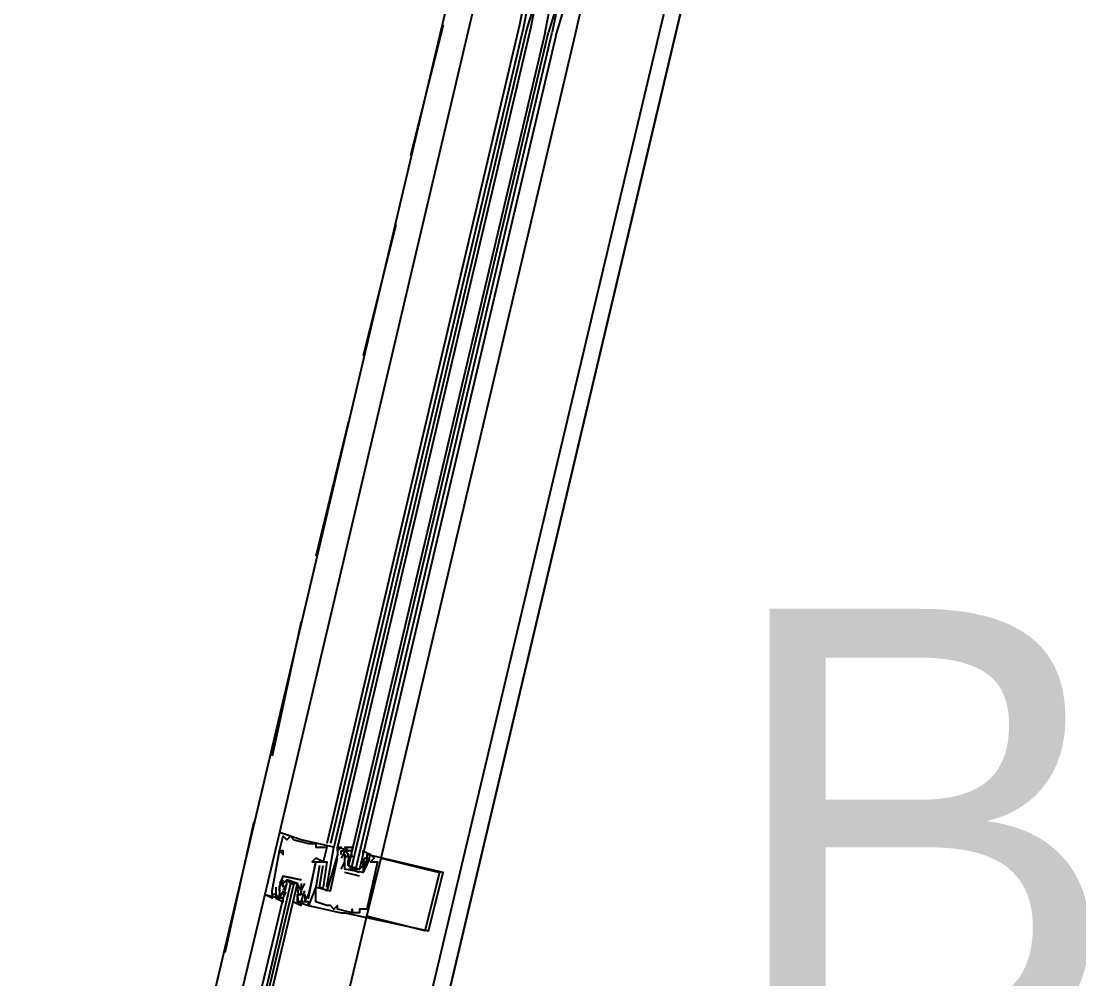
# Model space of a CAD drawing. Header units: feet. Extents: x -84 to 198, y -22 to 181.
# Drawn here: x 113.827 to 117.703, y 63.882 to 67.391 of the extents above; entities that cross this region are included whole.
import ezdxf
from ezdxf.enums import TextEntityAlignment as Align

# ---------------------------------------------------------------- set-up
doc = ezdxf.new("R2010")
doc.units = ezdxf.units.FT
doc.layers.add('A-LINEA', color=7, linetype='CONTINUOUS')
doc.layers.add('A-TEXTO-PDF', color=3, linetype='CONTINUOUS')

msp = doc.modelspace()

# ---------------------------------------------------------------- linework, layer by layer
at = {"layer": 'A-LINEA'}
for p, q in [((121.84, 91.1111), (114.56, 60.2978)), ((113.8267, 60.8178), (115.48, 67.8444)), ((115.8533, 67.3244), (115.9467, 67.7244)), ((114.5733, 60.6444), (116.24, 67.6578)), ((115.7333, 67.5378), (115.68, 67.3644)), ((115.48, 67.4178), (114.7733, 64.4178)), ((115.6667, 67.4444), (115.6533, 67.3778)), ((115.68, 67.4311), (115.6667, 67.3644)), ((115.6533, 67.3778), (114.9467, 64.3778)), ((115.3733, 67.3778), (115.2533, 66.8978)), ((115.6667, 67.3644), (114.96, 64.3778)), ((115.68, 67.3644), (114.9733, 64.3644)), ((115.6933, 67.3644), (114.9867, 64.3644)), ((115.1467, 64.3244), (115.8533, 67.3244)), ((115.2, 66.6444), (115.08, 66.1644)), ((115.0267, 65.9244), (114.9067, 65.4311)), ((114.8533, 65.1911), (114.7467, 64.6978)), ((114.68, 64.4578), (114.5733, 63.9778)), ((114.7733, 64.4178), (114.7733, 64.4178)), ((114.7867, 64.4044), (114.7867, 64.4044)), ((114.8133, 64.4044), (114.8133, 64.4044)), ((114.8, 64.3911), (114.8, 64.3911)), ((114.8267, 64.3911), (114.8267, 64.3911)), ((114.8533, 64.3911), (114.8533, 64.3911)), ((114.88, 64.3778), (114.88, 64.3778)), ((114.9067, 64.3778), (114.9067, 64.3778)), ((114.9067, 64.3644), (114.9067, 64.3644)), ((114.9467, 64.3644), (114.9467, 64.3644)), ((114.9733, 64.3644), (114.9733, 64.3644)), ((114.9867, 64.3644), (114.9867, 64.3644)), ((114.9867, 64.3644), (114.9867, 64.3644)), ((114.9867, 64.3644), (114.9867, 64.3644)), ((114.9867, 64.3644), (114.9867, 64.3644)), ((114.9867, 64.3644), (114.9867, 64.3644)), ((115, 64.3644), (115, 64.3644)), ((114.7733, 64.3511), (114.7733, 64.3511)), ((114.7733, 64.3511), (114.7733, 64.3511)), ((114.7867, 64.3511), (114.7867, 64.3511)), ((114.7867, 64.3378), (114.7867, 64.3378)), ((114.9067, 64.3244), (114.9067, 64.3244)), ((114.9867, 64.3511), (114.9867, 64.3511)), ((114.9867, 64.3511), (114.9867, 64.3511)), ((114.9867, 64.3378), (114.9867, 64.3378)), ((114.9867, 64.3378), (114.9867, 64.3378)), ((114.9867, 64.3244), (114.9867, 64.3244)), ((115, 64.3511), (115, 64.3511)), ((115, 64.3378), (115, 64.3378)), ((115, 64.3244), (115, 64.3244)), ((115.0133, 64.3511), (115.0133, 64.3511)), ((115.0133, 64.3378), (115.0133, 64.3378)), ((115.0133, 64.3378), (115.0133, 64.3378)), ((115.0133, 64.3244), (115.0133, 64.3244)), ((115.0133, 64.3244), (115.0133, 64.3244)), ((115.0133, 64.3244), (115.0133, 64.3244)), ((115.0258, 64.2956), (115.0252, 64.3159)), ((115.0259, 64.3227), (115.0256, 64.341)), ((115.0267, 64.3511), (115.0267, 64.3511)), ((115.0267, 64.3378), (115.0267, 64.3378)), ((115.0267, 64.3378), (115.0267, 64.3244)), ((115.0267, 64.3244), (115.0267, 64.3244)), ((115.0399, 64.328), (115.0388, 64.3399)), ((115.04, 64.3511), (115.04, 64.3511)), ((115.08, 64.3244), (115.08, 64.3244)), ((115.08, 64.3111), (115.08, 64.3244)), ((115.08, 64.3244), (115.08, 64.3244)), ((115.0885, 64.3267), (115.0823, 64.3165)), ((115.0933, 64.3378), (115.0933, 64.3378)), ((115.0933, 64.3244), (115.0933, 64.3244)), ((115.1036, 64.3203), (115.0952, 64.3041)), ((115.1067, 64.3378), (115.1067, 64.3378)), ((115.12, 64.3244), (115.12, 64.3244)), ((115.1467, 64.3244), (115.1467, 64.3244)), ((114.8933, 64.3111), (114.8933, 64.3111)), ((114.9067, 64.3111), (114.9067, 64.3111)), ((114.9067, 64.3111), (114.9067, 64.3111)), ((114.92, 64.2978), (114.92, 64.2978)), ((114.9333, 64.3111), (114.9333, 64.3111)), ((114.9333, 64.2978), (114.9333, 64.2978)), ((114.9467, 64.3111), (114.9467, 64.3111)), ((115, 64.2844), (115.0133, 64.3111)), ((115, 64.2844), (115, 64.2844)), ((115.0133, 64.3111), (115.0133, 64.3111)), ((115.0133, 64.2844), (115.0133, 64.2844)), ((115.0133, 64.2844), (115.0133, 64.2844)), ((115.0265, 64.3013), (115.0255, 64.3132)), ((115.0267, 64.3111), (115.0267, 64.3111)), ((115.0267, 64.2978), (115.0267, 64.2978)), ((115.0667, 64.2711), (115.0267, 64.2844)), ((115.04, 64.2844), (115.0533, 64.2844)), ((115.0667, 64.2978), (115.0667, 64.2978)), ((115.08, 64.3111), (115.08, 64.3111)), ((115.0913, 64.3083), (115.0817, 64.2903)), ((115.0885, 64.3), (115.0823, 64.2898)), ((115.0933, 64.3111), (115.0933, 64.3111)), ((115.0933, 64.3111), (115.0933, 64.3111)), ((115.0933, 64.2978), (115.0933, 64.2978)), ((115.0933, 64.2978), (115.0933, 64.2978)), ((115.1067, 64.3111), (115.1067, 64.3111)), ((115.1333, 64.3111), (115.1333, 64.3111)), ((114.7867, 64.2578), (114.7867, 64.2578)), ((114.7867, 64.2578), (114.7867, 64.2578)), ((114.8533, 64.2444), (114.8533, 64.2444)), ((114.8533, 64.2444), (114.8533, 64.2444)), ((115.0667, 64.2578), (115.0133, 64.2711)), ((115.0133, 64.2711), (115.0133, 64.2711)), ((115.0667, 64.2578), (115.0667, 64.2578)), ((115.08, 64.2711), (115.08, 64.2711)), ((115.08, 64.2711), (115.08, 64.2711)), ((115.36, 64.2711), (115.36, 64.2711)), ((115.3733, 64.2711), (115.3733, 64.2711)), ((114.7467, 64.2044), (114.7467, 64.2044)), ((114.76, 64.2178), (114.76, 64.2178)), ((114.7733, 64.2311), (114.7733, 64.2311)), ((114.7733, 64.2178), (114.7733, 64.2178)), ((114.7733, 64.2178), (114.7733, 64.2178)), ((114.7733, 64.2044), (114.7733, 64.2044)), ((114.7764, 64.1819), (114.7848, 64.1981)), ((114.7867, 64.2311), (114.7867, 64.2311)), ((114.7867, 64.2044), (114.7867, 64.2044)), ((114.7867, 64.1911), (114.7867, 64.2044)), ((114.7887, 64.2073), (114.7983, 64.2252)), ((114.7915, 64.2156), (114.7977, 64.2257)), ((114.7915, 64.1889), (114.7977, 64.1991)), ((114.8133, 64.2311), (114.8267, 64.2311)), ((114.84, 64.2178), (114.84, 64.2178)), ((114.8409, 64.2067), (114.8414, 64.1863)), ((114.8533, 64.2311), (114.8533, 64.2311)), ((114.8533, 64.2044), (114.8533, 64.2044)), ((114.8533, 64.2044), (114.8533, 64.2044)), ((114.8535, 64.2009), (114.8545, 64.189)), ((114.8667, 64.2311), (114.8667, 64.2311)), ((114.8667, 64.2044), (114.8667, 64.2044)), ((114.9067, 64.2178), (114.9067, 64.2178)), ((114.9067, 64.2178), (114.9067, 64.2178)), ((114.92, 64.2178), (114.92, 64.2178)), ((114.9333, 64.2178), (114.9333, 64.2178)), ((114.9467, 64.2178), (114.9467, 64.2178)), ((114.9467, 64.2044), (114.9467, 64.2044)), ((114.96, 64.2044), (114.96, 64.2044)), ((114.72, 64.1911), (114.72, 64.1911)), ((114.7467, 64.1911), (114.7467, 64.1911)), ((114.76, 64.1911), (114.76, 64.1911)), ((114.7733, 64.1911), (114.7733, 64.1911)), ((114.7733, 64.1778), (114.7733, 64.1778)), ((114.7867, 64.1778), (114.7867, 64.1778)), ((114.8267, 64.1778), (114.8267, 64.1778)), ((114.84, 64.1911), (114.84, 64.1911)), ((114.84, 64.1911), (114.84, 64.1778)), ((114.84, 64.1911), (114.84, 64.1911)), ((114.84, 64.1778), (114.84, 64.1778)), ((114.84, 64.1644), (114.84, 64.1644)), ((114.8401, 64.1876), (114.8412, 64.1757)), ((114.8408, 64.1795), (114.8411, 64.1612)), ((114.8533, 64.1911), (114.8533, 64.1911)), ((114.8533, 64.1644), (114.8533, 64.1644)), ((114.8667, 64.1911), (114.8667, 64.1911)), ((114.8667, 64.1644), (114.8667, 64.1644)), ((114.8667, 64.1644), (114.8667, 64.1644)), ((114.88, 64.1911), (114.88, 64.1911)), ((114.88, 64.1911), (114.88, 64.1911)), ((114.88, 64.1778), (114.88, 64.1778)), ((114.88, 64.1644), (114.88, 64.1644)), ((114.9067, 64.1644), (114.9067, 64.1644)), ((114.88, 64.1511), (114.88, 64.1511)), ((114.88, 64.1511), (114.88, 64.1511)), ((114.9467, 64.1511), (114.9467, 64.1511)), ((114.96, 64.1511), (114.96, 64.1511)), ((114.9733, 64.1378), (114.9733, 64.1378)), ((114.9867, 64.1511), (114.9867, 64.1511)), ((114.9867, 64.1378), (114.9867, 64.1378)), ((115, 64.1244), (115, 64.1244)), ((115.0133, 64.1244), (115.0133, 64.1244)), ((115.04, 64.1378), (115.04, 64.1378)), ((115.04, 64.1244), (115.04, 64.1244)), ((115.04, 64.1244), (115.04, 64.1244)), ((115.0533, 64.1244), (115.0533, 64.1244)), ((115.0667, 64.1378), (115.0667, 64.1378)), ((115.0667, 64.1244), (115.0667, 64.1244)), ((115.0933, 64.1378), (115.0933, 64.1378)), ((115.0933, 64.1111), (115.0933, 64.1111)), ((115.3067, 64.0578), (115.3067, 64.0578)), ((115.32, 64.0578), (115.32, 64.0578))]:
    msp.add_line(p, q, dxfattribs=at)
for points in [[(119.2267, 38.2711), (123.76, 57.4311), (117, 59.0311), (117.1467, 59.6844), (114.56, 60.2978), (115.0667, 62.4444), (118.2, 75.6978), (129.9467, 72.9244)], [(115.7467, 67.3511), (115.7733, 67.4844), (115.7867, 67.4844), (115.8, 67.4844), (115.76, 67.3511)], [(115.7867, 67.3378), (115.8267, 67.4711), (115.8133, 67.4711), (115.8, 67.4844), (115.7733, 67.3511)], [(115.7333, 67.4311), (115.7333, 67.4311), (115.7067, 67.4311), (115.6933, 67.3644)], [(115.7467, 67.3511), (115.0267, 64.2978), (115.04, 64.2844), (115.04, 64.2978), (115.76, 67.3511)], [(115.7867, 67.3378), (115.0667, 64.2844), (115.0533, 64.2844), (115.7733, 67.3511)], [(114.7733, 64.4178), (114.72, 64.1911), (114.7733, 64.1778), (114.7733, 64.1911), (114.7733, 64.1911)], [(114.9467, 64.2178), (114.9733, 64.3644), (114.8533, 64.3911), (114.7733, 64.4178)], [(114.7733, 64.3511), (114.7867, 64.4044), (114.8, 64.3911), (114.8133, 64.4044), (114.8267, 64.3911), (114.88, 64.3778), (114.9067, 64.3778), (114.9067, 64.3644), (114.9467, 64.3644), (114.9333, 64.3111), (114.9067, 64.3244), (114.8933, 64.3111), (114.9067, 64.3111), (114.88, 64.1911), (114.88, 64.1911)], [(115.0267, 64.3511), (114.9867, 64.3644), (114.9867, 64.3511), (114.9867, 64.3644), (115, 64.3644), (114.9867, 64.3511), (114.9867, 64.3378), (114.9467, 64.2044), (114.92, 64.2178), (114.9333, 64.2978)], [(114.9867, 64.3644), (115, 64.3644), (115, 64.3644)], [(114.9867, 64.3644), (115, 64.3644), (115, 64.3644)], [(114.9867, 64.3644), (115, 64.3644), (115, 64.3644)], [(115.0133, 64.2978), (115.0133, 64.3111), (115.0133, 64.3244), (115.0267, 64.3378), (115.0133, 64.3511), (115.0267, 64.3511), (115.0133, 64.3644), (115.04, 64.3644), (115.04, 64.3511), (115.0267, 64.3511)], [(114.76, 64.2178), (114.76, 64.1911), (114.7467, 64.1911), (114.7467, 64.2044), (114.7733, 64.3511), (114.7867, 64.3378), (114.7867, 64.3511), (114.7733, 64.3511)], [(114.92, 64.2978), (114.9067, 64.2178), (114.88, 64.1511), (115, 64.1244), (115.0133, 64.1244), (115.32, 64.0578), (115.3733, 64.2711), (115.0933, 64.3378)], [(115.08, 64.2711), (115.08, 64.2711), (115.0933, 64.2978), (115.0933, 64.2978), (115.1067, 64.3378), (115.12, 64.3244), (115.1067, 64.3111), (115.1333, 64.3111), (115.0933, 64.1378), (115.0667, 64.1378), (115.0667, 64.1244), (115.0533, 64.1244), (115.04, 64.1244), (115.04, 64.1378), (115.04, 64.1244), (114.9867, 64.1378), (114.9867, 64.1511), (114.9733, 64.1378), (114.96, 64.1511), (114.9467, 64.1511), (114.9067, 64.1644), (114.9067, 64.2178), (114.96, 64.2044), (114.9867, 64.3244)], [(115, 64.3378), (115, 64.3511), (115.0133, 64.3511), (115, 64.3244)], [(115.0933, 64.3111), (115.08, 64.3111), (115.08, 64.2711), (115.0133, 64.2844), (115.0133, 64.3244), (115.0133, 64.3378), (115.0133, 64.3244), (115.0133, 64.3378)], [(115.0267, 64.3244), (115.0267, 64.3111), (115.0267, 64.2978), (115.0667, 64.2844), (115.08, 64.2978), (115.08, 64.3111)], [(115.08, 64.3378), (115.08, 64.3511), (115.1067, 64.3378), (115.0933, 64.3378), (115.0933, 64.3244), (115.0933, 64.3111), (115.08, 64.2978), (115.0667, 64.2844)], [(115.36, 64.2711), (115.3067, 64.0578), (115.0933, 64.1111), (115.1467, 64.3244), (115.36, 64.2711)], [(115.0933, 64.3244), (115.0933, 64.3111), (115.0933, 64.2978), (115.0933, 64.3111)], [(114.84, 64.1644), (114.88, 64.1511), (114.88, 64.1644), (114.8667, 64.1644), (114.88, 64.1911), (114.88, 64.1778), (114.9067, 64.3111), (114.9467, 64.3111), (114.9333, 64.2178), (114.9333, 64.2178)], [(114.4, 62.5644), (114.8, 64.2311), (114.8, 64.2444), (114.8133, 64.2311), (114.4267, 62.5644)], [(114.7867, 64.2444), (114.7733, 64.2178), (114.7733, 64.1911), (114.7733, 64.1778), (114.76, 64.1911), (114.76, 64.1778), (114.7867, 64.1644), (114.7867, 64.1778), (114.7733, 64.1778)], [(114.8533, 64.2444), (114.8533, 64.2444), (114.7867, 64.2578), (114.7867, 64.2578), (114.7733, 64.2311)], [(114.7733, 64.2044), (114.7733, 64.2178), (114.7867, 64.2578), (114.8533, 64.2444)], [(114.7867, 64.2178), (114.7867, 64.2311), (114.8, 64.2444), (114.84, 64.2311), (114.84, 64.2178), (114.84, 64.2044)], [(114.8267, 64.1644), (114.8533, 64.1511), (114.8533, 64.1644), (114.84, 64.1644), (114.84, 64.1778), (114.84, 64.1911), (114.8533, 64.1911), (114.8533, 64.2044), (114.84, 64.2311), (114.8, 64.2444)], [(114.44, 62.5511), (114.84, 64.2311), (114.8267, 64.2311), (114.4267, 62.5511)], [(114.8533, 64.2311), (114.8533, 64.2044), (114.8533, 64.1911), (114.84, 64.1911)], [(114.8533, 64.2044), (114.8533, 64.2044), (114.8667, 64.2311)], [(114.8667, 64.1911), (114.8667, 64.1644), (114.8533, 64.1644), (114.8667, 64.2044)], [(114.7467, 64.1911), (114.7467, 64.1778), (114.72, 64.1911), (114.3333, 62.5778)], [(114.7467, 64.1911), (114.7467, 64.1778), (114.72, 64.1911)], [(114.7467, 64.1911), (114.7467, 64.1778), (114.72, 64.1911)], [(114.2933, 60.7111), (114.7067, 62.4844), (115.0933, 64.1111)]]:
    msp.add_lwpolyline(points, dxfattribs=at)

# ---------------------------------------------------------------- texts
at = {"layer": 'A-TEXTO-PDF'}
msp.add_text('BALCONY', height=1.646, dxfattribs=at).set_placement((121.6498, 63.5918), align=Align.CENTER)

doc.saveas('drawing.dxf')
